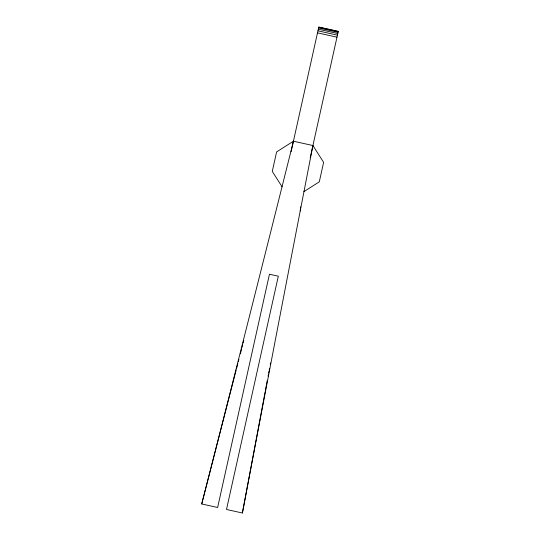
<?xml version="1.0" encoding="UTF-8"?>
<svg xmlns="http://www.w3.org/2000/svg" width="540" height="540" viewBox="0 0 540 540"><rect width="100%" height="100%" fill="white"/><g stroke="black" fill="none" stroke-linecap="round" stroke-linejoin="round"><path stroke-width="0.81" d="M303.865 191.66L319.295 181.838L323.622 162.364L312.91 145.537L293.436 141.21A968.882 10.301 -76.1 0 1 208.703 476.665L201.717 503.962L217.627 507.499L269.447 274.232L278.316 276.203L226.496 509.47L242.399 513L247.637 485.312A968.882 10.348 -78.9 0 1 300.213 210.965L300.726 206.779M242.399 513L265.14 391.858M265.37 390.454L267.307 380.281M268.083 376.151L268.387 374.497M268.63 373.066L268.94 371.405M269.163 370.359L269.474 368.705M270.25 364.568L270.56 362.914M300.213 210.965L312.91 145.537M291.094 151.747L318.803 27L338.283 31.327L310.21 157.694M201.717 503.962L236.189 369.927M236.608 368.294L237.836 363.636M238.288 361.78L238.916 359.33M240.361 353.849L241.616 348.948M242.042 347.321L242.696 344.669M243.115 343.035L243.743 340.591M293.436 141.21L276.601 151.922L272.275 171.396L282.096 186.826M318.749 27.25L338.222 31.577M318.587 27.986L338.06 32.312M318.317 29.194L337.79 33.52M317.952 30.827L337.433 35.154M317.507 32.846L336.98 37.172"/></g></svg>
